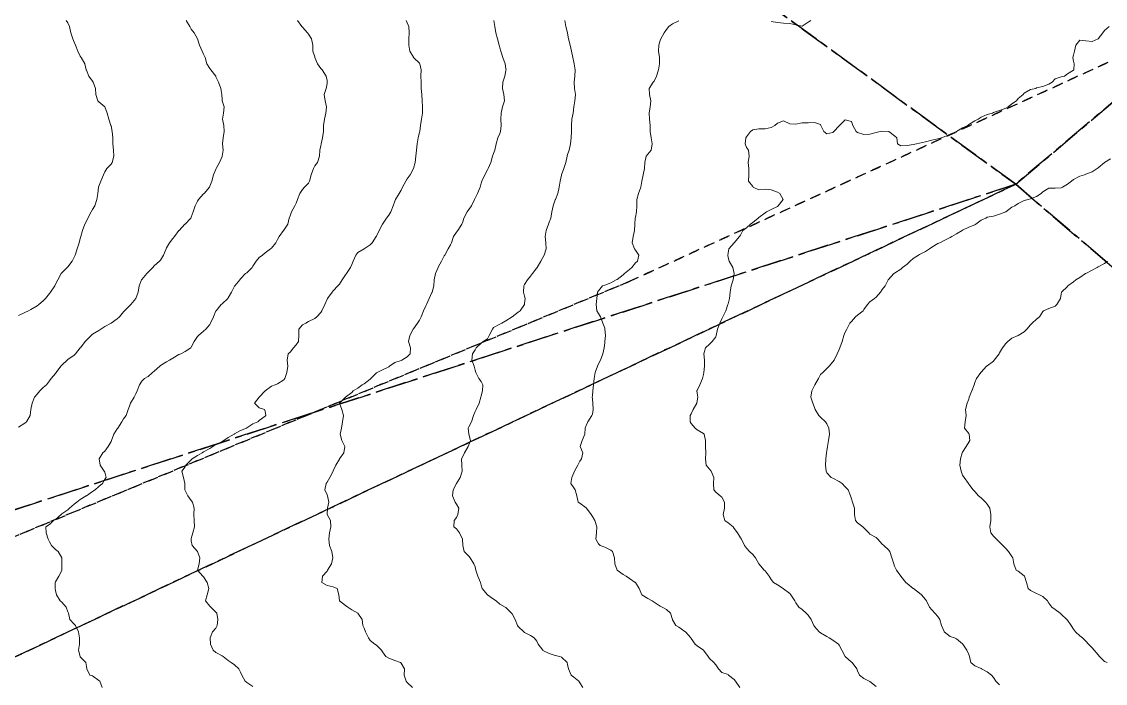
# Model space of a CAD drawing. Header units: centimetres. Extents: x 0 to 642158, y -847 to 649707.
# Drawn here: x 617572.5 to 617660.3, y 621318.1 to 621371.7 of the extents above; entities that cross this region are included whole.
import ezdxf

# ---------------------------------------------------------------- set-up
doc = ezdxf.new("R2010")
doc.units = ezdxf.units.CM
doc.header["$MEASUREMENT"] = 0
doc.linetypes.add('CENTERX2', pattern=[4, 2.5, -0.5, 0.5, -0.5])
doc.linetypes.add('JIS_02_0.7', pattern=[1.35, 0.75, -0.6])
doc.layers.add('SPW_parcellaire cadastral', color=7, linetype='CENTERX2', lineweight=25, true_color=0xff0542)
doc.layers.add('WAL_parcellaire agricole', color=7, linetype='JIS_02_0.7', lineweight=25)
doc.layers.add('WAL_topographie 0.5', color=253, linetype='Continuous', lineweight=20)

msp = doc.modelspace()

# ---------------------------------------------------------------- linework, layer by layer
at = {"layer": 'SPW_parcellaire cadastral'}
for points in [[(617671.264, 621373.869), (617653.06, 621358.485), (617454.636, 621502.88), (617429.077, 621521.494), (617439.517, 621537.504), (617531.346, 621473.099), (617536.473, 621469.607), (617572.364, 621444.35), (617578.348, 621439.835), (617601.291, 621423.317), (617615.532, 621413.339), (617638.572, 621396.229), (617671.264, 621373.869)], [(617400.462, 621418.735), (617391.02, 621426.366), (617388.172, 621428.262), (617374.762, 621437.189), (617369.563, 621440.651), (617364.802, 621443.929), (617359.718, 621447.446), (617352.634, 621452.361), (617348.8, 621455.044), (617345.183, 621457.594), (617341.383, 621460.26), (617337.216, 621463.193), (617349.494, 621472.884), (617407.131, 621518.652), (617415.374, 621525.368), (617420.293, 621521.959), (617423.462, 621519.763), (617426.503, 621517.656), (617429.077, 621521.494), (617454.636, 621502.88), (617653.06, 621358.485), (617541.325, 621322.196), (617400.462, 621418.735)], [(617671.264, 621373.869), (617686.905, 621385.935), (617807.259, 621275.414), (617805.988, 621273.734), (617791.53, 621254.629), (617784.555, 621246.521), (617738.728, 621285.375), (617709.084, 621310.513), (617653.06, 621358.485), (617671.264, 621373.869)], [(617541.325, 621322.196), (617653.06, 621358.485), (617500.634, 621286.546), (617480.305, 621276.783), (617455.289, 621264.671), (617450.637, 621277.924), (617448.942, 621281.775), (617493.171, 621301.183), (617490.982, 621306.173), (617503.194, 621309.834), (617541.325, 621322.196)], [(617523.535, 621233.548), (617500.634, 621286.546), (617653.06, 621358.485), (617709.084, 621310.513), (617523.535, 621233.548)]]:
    msp.add_lwpolyline(points, dxfattribs=at)
at = {"layer": 'WAL_parcellaire agricole'}
for points in [[(617672.807, 621373.966), (617621.685, 621350.585), (617481.818, 621292.611), (617467.695, 621283.943), (617462.445, 621283.067), (617459.945, 621280.192), (617452.696, 621276.191), (617454.02, 621281.341), (617490.567, 621301.945), (617465.062, 621346.192), (617437.564, 621329.939), (617424.066, 621321.687), (617416.064, 621335.186), (617430.563, 621342.188), (617426.062, 621350.687), (617423.146, 621349.103), (617385.805, 621409.599)], [(617452.696, 621276.191), (617459.945, 621280.192), (617462.445, 621283.067), (617467.695, 621283.943), (617481.818, 621292.611), (617621.685, 621350.585), (617672.807, 621373.966), (617679.506, 621377.967), (617686.805, 621384.967), (617708.807, 621366.47), (617770.147, 621309.644), (617747.482, 621299.308), (617700.152, 621274.137), (617499.666, 621168.614), (617489.608, 621165.186), (617452.696, 621276.191)]]:
    msp.add_lwpolyline(points, dxfattribs=at)
at = {"layer": 'WAL_topographie 0.5'}
for points in [[(617585.839, 621371.75), (617586.127, 621371.25), (617586.25, 621371.04), (617586.481, 621370.75), (617586.75, 621370.25), (617586.75, 621370.25), (617586.917, 621369.75), (617587.125, 621369.25), (617587.25, 621369.008), (617587.373, 621368.75), (617587.504, 621368.25), (617587.75, 621367.86), (617587.84, 621367.75), (617588.227, 621367.25), (617588.25, 621367.196), (617588.442, 621366.75), (617588.642, 621366.25), (617588.714, 621365.75), (617588.75, 621365.35), (617588.76, 621365.25), (617588.921, 621364.75), (617588.862, 621364.25), (617588.772, 621363.75), (617588.875, 621363.25), (617588.912, 621362.75), (617588.835, 621362.25), (617588.79, 621361.75), (617588.824, 621361.25), (617588.759, 621360.75), (617588.75, 621360.722), (617588.543, 621360.25), (617588.274, 621359.75), (617588.25, 621359.705), (617588.037, 621359.25), (617587.911, 621358.75), (617587.75, 621358.337), (617587.715, 621358.25), (617587.294, 621357.75), (617587.25, 621357.703), (617586.835, 621357.25), (617586.75, 621357.125), (617586.553, 621356.75), (617586.397, 621356.25), (617586.25, 621355.815), (617586.219, 621355.75), (617585.75, 621355.261), (617585.735, 621355.25), (617585.262, 621354.75), (617585.25, 621354.732), (617584.895, 621354.25), (617584.75, 621354.093), (617584.495, 621353.75), (617584.25, 621353.339), (617584.21, 621353.25), (617584, 621352.75), (617583.75, 621352.336), (617583.671, 621352.25), (617583.25, 621351.869), (617583.134, 621351.75), (617582.75, 621351.375), (617582.648, 621351.25), (617582.25, 621350.783), (617582.225, 621350.75), (617582.035, 621350.25), (617581.934, 621349.75), (617581.75, 621349.25), (617581.75, 621349.25), (617581.355, 621348.75), (617581.25, 621348.642), (617580.838, 621348.25), (617580.75, 621348.144), (617580.442, 621347.75), (617580.25, 621347.581), (617579.75, 621347.25), (617579.75, 621347.25), (617579.25, 621346.982), (617578.927, 621346.75), (617578.75, 621346.633), (617578.25, 621346.336), (617578.133, 621346.25), (617577.75, 621345.867), (617577.658, 621345.75), (617577.264, 621345.25), (617577.25, 621345.231), (617576.864, 621344.75), (617576.75, 621344.635), (617576.25, 621344.292), (617576.192, 621344.25), (617575.75, 621343.839), (617575.674, 621343.75), (617575.305, 621343.25), (617575.25, 621343.16), (617574.902, 621342.75), (617574.75, 621342.566), (617574.51, 621342.25), (617574.25, 621342.018), (617573.982, 621341.75), (617573.75, 621341.495), (617573.548, 621341.25), (617573.352, 621340.75), (617573.25, 621340.25), (617573.25, 621340.25), (617573.189, 621339.75), (617572.889, 621339.25), (617572.75, 621339.144), (617572.25, 621338.814)], [(617576.121, 621371.75), (617576.25, 621371.554), (617576.39, 621371.25), (617576.479, 621370.75), (617576.638, 621370.25), (617576.75, 621369.985), (617576.866, 621369.75), (617577.067, 621369.25), (617577.25, 621368.857), (617577.315, 621368.75), (617577.622, 621368.25), (617577.74, 621367.75), (617577.75, 621367.727), (617577.952, 621367.25), (617578.25, 621366.842), (617578.307, 621366.75), (617578.488, 621366.25), (617578.513, 621365.75), (617578.665, 621365.25), (617578.75, 621365.165), (617579.25, 621364.75), (617579.25, 621364.75), (617579.441, 621364.25), (617579.577, 621363.75), (617579.742, 621363.25), (617579.75, 621363.214), (617579.84, 621362.75), (617579.887, 621362.25), (617579.894, 621361.75), (617579.942, 621361.25), (617579.98, 621360.75), (617579.844, 621360.25), (617579.75, 621360.114), (617579.397, 621359.75), (617579.25, 621359.5), (617579.134, 621359.25), (617578.922, 621358.75), (617578.75, 621358.327), (617578.73, 621358.25), (617578.689, 621357.75), (617578.601, 621357.25), (617578.423, 621356.75), (617578.25, 621356.45), (617578.148, 621356.25), (617577.869, 621355.75), (617577.75, 621355.492), (617577.631, 621355.25), (617577.433, 621354.75), (617577.291, 621354.25), (617577.25, 621354.103), (617577.153, 621353.75), (617577, 621353.25), (617576.839, 621352.75), (617576.75, 621352.571), (617576.592, 621352.25), (617576.25, 621351.807), (617576.185, 621351.75), (617575.75, 621351.307), (617575.698, 621351.25), (617575.433, 621350.75), (617575.25, 621350.406), (617575.18, 621350.25), (617574.832, 621349.75), (617574.75, 621349.646), (617574.444, 621349.25), (617574.25, 621349.056), (617573.898, 621348.75), (617573.75, 621348.654), (617573.25, 621348.348), (617573.048, 621348.25), (617572.75, 621348.096), (617572.25, 621347.867)], [(617594.845, 621371.75), (617595.2, 621371.25), (617595.25, 621371.201), (617595.68, 621370.75), (617595.75, 621370.646), (617596, 621370.25), (617596.103, 621369.75), (617596.112, 621369.25), (617596.25, 621368.806), (617596.26, 621368.75), (617596.479, 621368.25), (617596.75, 621367.868), (617596.845, 621367.75), (617597.18, 621367.25), (617597.25, 621366.875), (617597.266, 621366.75), (617597.25, 621366.639), (617597.18, 621366.25), (617597.029, 621365.75), (617597.098, 621365.25), (617597.21, 621364.75), (617597.158, 621364.25), (617597.034, 621363.75), (617596.973, 621363.25), (617596.955, 621362.75), (617596.892, 621362.25), (617596.78, 621361.75), (617596.75, 621361.6), (617596.679, 621361.25), (617596.628, 621360.75), (617596.469, 621360.25), (617596.25, 621359.981), (617596.141, 621359.75), (617595.964, 621359.25), (617595.829, 621358.75), (617595.75, 621358.583), (617595.438, 621358.25), (617595.25, 621358.062), (617595.042, 621357.75), (617594.861, 621357.25), (617594.75, 621356.964), (617594.645, 621356.75), (617594.366, 621356.25), (617594.25, 621355.917), (617594.194, 621355.75), (617594.061, 621355.25), (617593.75, 621354.779), (617593.729, 621354.75), (617593.38, 621354.25), (617593.25, 621354.026), (617593.09, 621353.75), (617592.75, 621353.303), (617592.679, 621353.25), (617592.25, 621352.934), (617592.017, 621352.75), (617591.75, 621352.568), (617591.521, 621352.25), (617591.25, 621351.857), (617591.187, 621351.75), (617590.75, 621351.325), (617590.65, 621351.25), (617590.25, 621350.827), (617590.18, 621350.75), (617589.77, 621350.25), (617589.75, 621350.225), (617589.497, 621349.75), (617589.25, 621349.299), (617589.216, 621349.25), (617588.75, 621348.806), (617588.674, 621348.75), (617588.26, 621348.25), (617588.25, 621348.228), (617588.054, 621347.75), (617587.82, 621347.25), (617587.75, 621347.132), (617587.417, 621346.75), (617587.25, 621346.602), (617586.831, 621346.25), (617586.75, 621346.153), (617586.495, 621345.75), (617586.25, 621345.288), (617586.215, 621345.25), (617585.75, 621344.95), (617585.39, 621344.75), (617585.25, 621344.696), (617584.75, 621344.409), (617584.481, 621344.25), (617584.25, 621344.114), (617583.75, 621343.8), (617583.693, 621343.75), (617583.25, 621343.365), (617583.115, 621343.25), (617582.75, 621342.922), (617582.464, 621342.75), (617582.25, 621342.553), (617582.045, 621342.25), (617581.862, 621341.75), (617581.75, 621341.509), (617581.627, 621341.25), (617581.324, 621340.75), (617581.25, 621340.513), (617581.128, 621340.25), (617580.961, 621339.75), (617580.75, 621339.483), (617580.625, 621339.25), (617580.292, 621338.75), (617580.25, 621338.672), (617579.974, 621338.25), (617579.797, 621337.75), (617579.75, 621337.655), (617579.526, 621337.25), (617579.25, 621336.888), (617579.083, 621336.75), (617578.774, 621336.25), (617578.87, 621335.75), (617579.202, 621335.25), (617579.25, 621335.179), (617579.357, 621334.75), (617579.25, 621334.604), (617579.054, 621334.25), (617578.75, 621334.016), (617578.473, 621333.75), (617578.25, 621333.61), (617577.75, 621333.264), (617577.732, 621333.25), (617577.25, 621332.962), (617576.968, 621332.75), (617576.75, 621332.583), (617576.369, 621332.25), (617576.25, 621332.126), (617575.75, 621331.789), (617575.693, 621331.75), (617575.25, 621331.34), (617575.08, 621331.25), (617574.75, 621330.933), (617574.471, 621330.75), (617574.487, 621330.25), (617574.659, 621329.75), (617574.75, 621329.54), (617574.922, 621329.25), (617575.25, 621328.922), (617575.47, 621328.75), (617575.75, 621328.25), (617575.75, 621328.25), (617575.763, 621327.75), (617575.763, 621327.25), (617575.75, 621327.221), (617575.508, 621326.75), (617575.25, 621326.303), (617575.228, 621326.25), (617575.225, 621325.75), (617575.25, 621325.583), (617575.319, 621325.25), (617575.615, 621324.75), (617575.75, 621324.644), (617576.101, 621324.25), (617576.25, 621323.857), (617576.29, 621323.75), (617576.412, 621323.25), (617576.75, 621322.867), (617576.88, 621322.75), (617577.114, 621322.25), (617577.192, 621321.75), (617577.19, 621321.25), (617577.103, 621320.75), (617577.236, 621320.25), (617577.25, 621320.232), (617577.7, 621319.75), (617577.75, 621319.45), (617577.776, 621319.25), (617578.019, 621318.75), (617578.25, 621318.671), (617578.75, 621318.306), (617578.846, 621318.25), (617579.036, 621317.75)], [(617603.668, 621371.75), (617603.75, 621371.55), (617603.868, 621371.25), (617603.917, 621370.75), (617603.89, 621370.25), (617603.884, 621369.75), (617603.955, 621369.25), (617604.25, 621368.769), (617604.263, 621368.75), (617604.75, 621368.288), (617604.775, 621368.25), (617604.877, 621367.75), (617604.858, 621367.25), (617604.872, 621366.75), (617604.883, 621366.25), (617604.926, 621365.75), (617604.961, 621365.25), (617604.979, 621364.75), (617604.975, 621364.25), (617604.901, 621363.75), (617604.825, 621363.25), (617604.76, 621362.75), (617604.75, 621362.708), (617604.63, 621362.25), (617604.554, 621361.75), (617604.509, 621361.25), (617604.453, 621360.75), (617604.398, 621360.25), (617604.25, 621359.75), (617604.25, 621359.75), (617603.982, 621359.25), (617603.75, 621358.933), (617603.636, 621358.75), (617603.363, 621358.25), (617603.25, 621358.014), (617603.099, 621357.75), (617602.798, 621357.25), (617602.75, 621357.125), (617602.623, 621356.75), (617602.43, 621356.25), (617602.25, 621355.985), (617602.083, 621355.75), (617601.75, 621355.25), (617601.75, 621355.25), (617601.466, 621354.75), (617601.25, 621354.282), (617601.231, 621354.25), (617600.917, 621353.75), (617600.75, 621353.583), (617600.25, 621353.25), (617600.25, 621353.25), (617599.75, 621352.956), (617599.581, 621352.75), (617599.363, 621352.25), (617599.25, 621351.991), (617599.153, 621351.75), (617598.816, 621351.25), (617598.75, 621351.159), (617598.489, 621350.75), (617598.25, 621350.406), (617598.127, 621350.25), (617597.75, 621349.846), (617597.654, 621349.75), (617597.292, 621349.25), (617597.25, 621349.176), (617597.069, 621348.75), (617596.821, 621348.25), (617596.75, 621348.107), (617596.421, 621347.75), (617596.25, 621347.62), (617595.75, 621347.364), (617595.533, 621347.25), (617595.25, 621347.099), (617594.962, 621346.75), (617594.962, 621346.25), (617594.93, 621345.75), (617594.75, 621345.483), (617594.542, 621345.25), (617594.25, 621344.9), (617594.107, 621344.75), (617594.013, 621344.25), (617594.08, 621343.75), (617593.992, 621343.25), (617593.818, 621342.75), (617593.75, 621342.654), (617593.25, 621342.325), (617593.055, 621342.25), (617592.75, 621342.135), (617592.25, 621341.75), (617592.25, 621341.75), (617591.75, 621341.25), (617591.75, 621341.25), (617591.368, 621340.75), (617591.75, 621340.396), (617592.179, 621340.25), (617592.25, 621340.125), (617592.292, 621339.75), (617592.25, 621339.719), (617591.75, 621339.347), (617591.632, 621339.25), (617591.25, 621339.098), (617590.75, 621338.77), (617590.723, 621338.75), (617590.25, 621338.554), (617589.75, 621338.271), (617589.725, 621338.25), (617589.25, 621337.984), (617588.888, 621337.75), (617588.75, 621337.671), (617588.25, 621337.409), (617587.997, 621337.25), (617587.75, 621337.084), (617587.25, 621336.817), (617587.128, 621336.75), (617586.75, 621336.529), (617586.309, 621336.25), (617586.25, 621336.186), (617585.819, 621335.75), (617585.75, 621335.604), (617585.496, 621335.25), (617585.632, 621334.75), (617585.729, 621334.25), (617585.721, 621333.75), (617585.75, 621333.694), (617585.979, 621333.25), (617586.25, 621332.885), (617586.34, 621332.75), (617586.476, 621332.25), (617586.443, 621331.75), (617586.49, 621331.25), (617586.52, 621330.75), (617586.375, 621330.25), (617586.25, 621329.792), (617586.234, 621329.75), (617586.25, 621329.625), (617586.308, 621329.25), (617586.75, 621328.75), (617586.75, 621328.75), (617586.956, 621328.25), (617586.885, 621327.75), (617586.75, 621327.25), (617587.187, 621326.75), (617587.25, 621326.712), (617587.543, 621326.25), (617587.671, 621325.75), (617587.527, 621325.25), (617587.397, 621324.75), (617587.75, 621324.336), (617587.846, 621324.25), (617588.25, 621323.846), (617588.331, 621323.75), (617588.406, 621323.25), (617588.346, 621322.75), (617588.25, 621322.536), (617587.964, 621322.25), (617587.785, 621321.75), (617587.795, 621321.25), (617588.026, 621320.75), (617588.25, 621320.579), (617588.75, 621320.309), (617588.833, 621320.25), (617589.25, 621319.938), (617589.49, 621319.75), (617589.75, 621319.569), (617590.099, 621319.25), (617590.25, 621318.972), (617590.333, 621318.75), (617590.615, 621318.25), (617590.75, 621318.144), (617591.25, 621317.82)], [(617610.777, 621371.75), (617610.861, 621371.25), (617610.936, 621370.75), (617611.066, 621370.25), (617611.189, 621369.75), (617611.25, 621369.536), (617611.348, 621369.25), (617611.504, 621368.75), (617611.679, 621368.25), (617611.75, 621367.833), (617611.76, 621367.75), (617611.75, 621367.691), (617611.651, 621367.25), (617611.497, 621366.75), (617611.463, 621366.25), (617611.581, 621365.75), (617611.633, 621365.25), (617611.466, 621364.75), (617611.356, 621364.25), (617611.339, 621363.75), (617611.364, 621363.25), (617611.306, 621362.75), (617611.25, 621362.604), (617611.101, 621362.25), (617610.963, 621361.75), (617610.843, 621361.25), (617610.75, 621360.988), (617610.669, 621360.75), (617610.512, 621360.25), (617610.302, 621359.75), (617610.25, 621359.658), (617610.025, 621359.25), (617609.802, 621358.75), (617609.75, 621358.575), (617609.652, 621358.25), (617609.437, 621357.75), (617609.25, 621357.359), (617609.204, 621357.25), (617608.966, 621356.75), (617608.75, 621356.454), (617608.597, 621356.25), (617608.338, 621355.75), (617608.25, 621355.432), (617608.179, 621355.25), (617607.842, 621354.75), (617607.75, 621354.618), (617607.505, 621354.25), (617607.337, 621353.75), (617607.25, 621353.583), (617607.076, 621353.25), (617606.792, 621352.75), (617606.75, 621352.683), (617606.53, 621352.25), (617606.25, 621351.765), (617606.244, 621351.75), (617606.049, 621351.25), (617605.922, 621350.75), (617605.895, 621350.25), (617605.771, 621349.75), (617605.75, 621349.725), (617605.539, 621349.25), (617605.304, 621348.75), (617605.25, 621348.646), (617605.078, 621348.25), (617604.891, 621347.75), (617604.75, 621347.48), (617604.595, 621347.25), (617604.25, 621346.787), (617604.226, 621346.75), (617603.969, 621346.25), (617603.858, 621345.75), (617604.002, 621345.25), (617603.981, 621344.75), (617603.75, 621344.526), (617603.302, 621344.25), (617603.25, 621344.227), (617602.75, 621344.067), (617602.318, 621343.75), (617602.25, 621343.707), (617601.75, 621343.453), (617601.311, 621343.25), (617601.25, 621343.219), (617600.788, 621342.75), (617600.75, 621342.715), (617600.25, 621342.335), (617600.104, 621342.25), (617599.75, 621341.981), (617599.381, 621341.75), (617599.25, 621341.621), (617598.75, 621341.253), (617598.745, 621341.25), (617598.269, 621340.75), (617598.461, 621340.25), (617598.591, 621339.75), (617598.5, 621339.25), (617598.417, 621338.75), (617598.315, 621338.25), (617598.45, 621337.75), (617598.696, 621337.25), (617598.617, 621336.75), (617598.268, 621336.25), (617598.25, 621336.227), (617597.966, 621335.75), (617597.75, 621335.279), (617597.741, 621335.25), (617597.486, 621334.75), (617597.25, 621334.359), (617597.184, 621334.25), (617597.064, 621333.75), (617597.25, 621333.329), (617597.287, 621333.25), (617597.406, 621332.75), (617597.298, 621332.25), (617597.266, 621331.75), (617597.524, 621331.25), (617597.553, 621330.75), (617597.448, 621330.25), (617597.401, 621329.75), (617597.456, 621329.25), (617597.635, 621328.75), (617597.725, 621328.25), (617597.604, 621327.75), (617597.3, 621327.25), (617597.25, 621327.171), (617596.886, 621326.75), (617596.824, 621326.25), (617597.25, 621326), (617597.75, 621325.877), (617598.083, 621325.75), (617598.196, 621325.25), (617598.25, 621324.75), (617598.25, 621324.75), (617598.75, 621324.382), (617598.935, 621324.25), (617599.25, 621324.026), (617599.75, 621323.75), (617599.75, 621323.75), (617600.095, 621323.25), (617600.165, 621322.75), (617600.25, 621322.544), (617600.378, 621322.25), (617600.609, 621321.75), (617600.75, 621321.554), (617601.119, 621321.25), (617601.25, 621321.164), (617601.664, 621320.75), (617601.75, 621320.625), (617602.023, 621320.25), (617602.25, 621320.116), (617602.75, 621319.927), (617603.208, 621319.75), (617603.25, 621319.719), (617603.523, 621319.25), (617603.5, 621318.75), (617603.669, 621318.25), (617603.75, 621318.141), (617604.181, 621317.75)], [(617616.508, 621371.75), (617616.607, 621371.25), (617616.742, 621370.75), (617616.75, 621370.708), (617616.824, 621370.25), (617616.953, 621369.75), (617617.067, 621369.25), (617617.169, 621368.75), (617617.25, 621368.383), (617617.281, 621368.25), (617617.346, 621367.75), (617617.343, 621367.25), (617617.273, 621366.75), (617617.302, 621366.25), (617617.387, 621365.75), (617617.334, 621365.25), (617617.25, 621364.75), (617617.25, 621364.75), (617617.184, 621364.25), (617617.098, 621363.75), (617617.068, 621363.25), (617617.063, 621362.75), (617617.036, 621362.25), (617616.993, 621361.75), (617616.869, 621361.25), (617616.75, 621360.893), (617616.707, 621360.75), (617616.598, 621360.25), (617616.432, 621359.75), (617616.257, 621359.25), (617616.25, 621359.217), (617616.139, 621358.75), (617616.055, 621358.25), (617615.944, 621357.75), (617615.757, 621357.25), (617615.75, 621357.23), (617615.568, 621356.75), (617615.462, 621356.25), (617615.391, 621355.75), (617615.25, 621355.404), (617615.191, 621355.25), (617615.01, 621354.75), (617614.938, 621354.25), (617614.989, 621353.75), (617615.004, 621353.25), (617614.849, 621352.75), (617614.75, 621352.544), (617614.571, 621352.25), (617614.272, 621351.75), (617614.25, 621351.714), (617613.889, 621351.25), (617613.75, 621351.053), (617613.489, 621350.75), (617613.25, 621350.375), (617613.201, 621350.25), (617613.175, 621349.75), (617613.25, 621349.438), (617613.32, 621349.25), (617613.25, 621348.821), (617613.244, 621348.75), (617612.895, 621348.25), (617612.75, 621348.133), (617612.25, 621347.755), (617612.244, 621347.75), (617611.75, 621347.435), (617611.419, 621347.25), (617611.25, 621347.16), (617610.75, 621346.884), (617610.665, 621346.75), (617610.4, 621346.25), (617610.25, 621345.971), (617609.898, 621345.75), (617609.75, 621345.609), (617609.327, 621345.25), (617609.25, 621345.092), (617609.047, 621344.75), (617608.981, 621344.25), (617609.172, 621343.75), (617609.25, 621343.438), (617609.3, 621343.25), (617609.542, 621342.75), (617609.75, 621342.512), (617609.867, 621342.25), (617609.846, 621341.75), (617609.75, 621341.357), (617609.709, 621341.25), (617609.573, 621340.75), (617609.328, 621340.25), (617609.25, 621340.094), (617609.119, 621339.75), (617608.945, 621339.25), (617608.75, 621338.85), (617608.701, 621338.75), (617608.75, 621338.25), (617608.75, 621338.25), (617608.865, 621337.75), (617608.75, 621337.397), (617608.699, 621337.25), (617608.388, 621336.75), (617608.25, 621336.44), (617608.145, 621336.25), (617608.179, 621335.75), (617608.211, 621335.25), (617608.038, 621334.75), (617607.75, 621334.25), (617607.75, 621334.25), (617607.475, 621333.75), (617607.417, 621333.25), (617607.641, 621332.75), (617607.75, 621332.575), (617607.926, 621332.25), (617607.861, 621331.75), (617607.75, 621331.515), (617607.546, 621331.25), (617607.528, 621330.75), (617607.75, 621330.59), (617607.974, 621330.25), (617608.216, 621329.75), (617608.25, 621329.25), (617608.25, 621329.25), (617608.375, 621328.75), (617608.75, 621328.363), (617608.847, 621328.25), (617609.158, 621327.75), (617609.25, 621327.5), (617609.321, 621327.25), (617609.458, 621326.75), (617609.68, 621326.25), (617609.75, 621326.019), (617609.83, 621325.75), (617610.25, 621325.25), (617610.25, 621325.25), (617610.75, 621324.902), (617610.969, 621324.75), (617611.25, 621324.477), (617611.691, 621324.25), (617611.75, 621324.21), (617612.21, 621323.75), (617612.25, 621323.704), (617612.483, 621323.25), (617612.699, 621322.75), (617612.75, 621322.689), (617613.189, 621322.25), (617613.25, 621322.201), (617613.75, 621321.959), (617614.04, 621321.75), (617614.25, 621321.479), (617614.362, 621321.25), (617614.737, 621320.75), (617614.75, 621320.742), (617615.25, 621320.492), (617615.75, 621320.332), (617616.107, 621320.25), (617616.25, 621320.202), (617616.713, 621319.75), (617616.75, 621319.614), (617616.826, 621319.25), (617617.044, 621318.75), (617617.25, 621318.566), (617617.65, 621318.25), (617617.75, 621318.125), (617617.975, 621317.75)], [(617625.75, 621371.726), (617625.25, 621371.487), (617624.96, 621371.25), (617624.75, 621371.009), (617624.571, 621370.75), (617624.306, 621370.25), (617624.25, 621370.125), (617624.131, 621369.75), (617624.12, 621369.25), (617624.206, 621368.75), (617624.187, 621368.25), (617624.105, 621367.75), (617623.956, 621367.25), (617623.75, 621366.838), (617623.68, 621366.75), (617623.35, 621366.25), (617623.379, 621365.75), (617623.5, 621365.25), (617623.445, 621364.75), (617623.358, 621364.25), (617623.389, 621363.75), (617623.442, 621363.25), (617623.442, 621362.75), (617623.504, 621362.25), (617623.605, 621361.75), (617623.517, 621361.25), (617623.25, 621360.927), (617623.111, 621360.75), (617622.994, 621360.25), (617622.987, 621359.75), (617622.873, 621359.25), (617622.75, 621358.75), (617622.75, 621358.75), (617622.685, 621358.25), (617622.485, 621357.75), (617622.36, 621357.25), (617622.361, 621356.75), (617622.328, 621356.25), (617622.25, 621355.833), (617622.232, 621355.75), (617622.181, 621355.25), (617622.165, 621354.75), (617622.068, 621354.25), (617621.979, 621353.75), (617622.167, 621353.25), (617622.25, 621353.153), (617622.509, 621352.75), (617622.409, 621352.25), (617622.25, 621352.123), (617621.941, 621351.75), (617621.75, 621351.594), (617621.356, 621351.25), (617621.25, 621351.146), (617620.75, 621350.787), (617620.693, 621350.75), (617620.25, 621350.492), (617619.75, 621350.314), (617619.583, 621350.25), (617619.25, 621349.857), (617619.172, 621349.75), (617619.101, 621349.25), (617619.052, 621348.75), (617619.104, 621348.25), (617619.25, 621348.019), (617619.406, 621347.75), (617619.611, 621347.25), (617619.75, 621346.833), (617619.776, 621346.75), (617619.825, 621346.25), (617619.759, 621345.75), (617619.75, 621345.65), (617619.702, 621345.25), (617619.61, 621344.75), (617619.413, 621344.25), (617619.25, 621343.946), (617619.163, 621343.75), (617618.986, 621343.25), (617618.885, 621342.75), (617618.839, 621342.25), (617618.8, 621341.75), (617618.75, 621341.35), (617618.738, 621341.25), (617618.75, 621341.125), (617618.78, 621340.75), (617618.81, 621340.25), (617618.75, 621339.861), (617618.718, 621339.75), (617618.386, 621339.25), (617618.25, 621338.95), (617618.18, 621338.75), (617618.135, 621338.25), (617617.917, 621337.75), (617617.765, 621337.25), (617617.993, 621336.75), (617617.883, 621336.25), (617617.75, 621336.062), (617617.581, 621335.75), (617617.304, 621335.25), (617617.25, 621335.133), (617617.092, 621334.75), (617617.016, 621334.25), (617617.25, 621333.895), (617617.355, 621333.75), (617617.494, 621333.25), (617617.604, 621332.75), (617617.75, 621332.655), (617618.25, 621332.276), (617618.282, 621332.25), (617618.647, 621331.75), (617618.75, 621331.583), (617618.94, 621331.25), (617619.12, 621330.75), (617619.09, 621330.25), (617619.046, 621329.75), (617619.25, 621329.365), (617619.386, 621329.25), (617619.75, 621329.096), (617620.25, 621328.869), (617620.385, 621328.75), (617620.554, 621328.25), (617620.564, 621327.75), (617620.75, 621327.25), (617620.75, 621327.25), (617621.25, 621326.895), (617621.479, 621326.75), (617621.75, 621326.574), (617622.23, 621326.25), (617622.25, 621326.228), (617622.547, 621325.75), (617622.75, 621325.25), (617622.75, 621325.25), (617623.25, 621324.957), (617623.59, 621324.75), (617623.75, 621324.655), (617624.25, 621324.337), (617624.41, 621324.25), (617624.75, 621324.052), (617625.092, 621323.75), (617625.237, 621323.25), (617625.25, 621323.208), (617625.512, 621322.75), (617625.75, 621322.615), (617626.25, 621322.28), (617626.291, 621322.25), (617626.728, 621321.75), (617626.75, 621321.714), (617627.092, 621321.25), (617627.25, 621321.125), (617627.75, 621320.75), (617627.75, 621320.75), (617628.137, 621320.25), (617628.25, 621320.079), (617628.599, 621319.75), (617628.75, 621319.565), (617628.98, 621319.25), (617629.25, 621318.956), (617629.75, 621318.78), (617629.793, 621318.75), (617630.25, 621318.378), (617630.343, 621318.25), (617630.705, 621317.75)], [(617636.456, 621371.75), (617636.25, 621371.62), (617635.75, 621371.279), (617635.25, 621371.405), (617634.75, 621371.511), (617634.25, 621371.527), (617633.75, 621371.573), (617633.25, 621371.658)], [(617660.625, 621371.25), (617660.25, 621370.929), (617660.118, 621370.75), (617659.75, 621370.25), (617659.75, 621370.25), (617659.25, 621370.046), (617658.75, 621370.087), (617658.25, 621370.15), (617657.938, 621369.75), (617657.818, 621369.25), (617657.75, 621368.95), (617657.691, 621368.75), (617657.75, 621368.464), (617657.8, 621368.25), (617657.78, 621367.75), (617657.75, 621367.733), (617657.25, 621367.417), (617657, 621367.25), (617656.75, 621367.179), (617656.25, 621367.016), (617656.01, 621366.75), (617655.75, 621366.591), (617655.25, 621366.41), (617654.75, 621366.292), (617654.691, 621366.25), (617654.25, 621366.151), (617653.75, 621365.875), (617653.66, 621365.75), (617653.25, 621365.442), (617653.131, 621365.25), (617652.75, 621364.994), (617652.451, 621364.75), (617652.25, 621364.639), (617651.75, 621364.449), (617651.25, 621364.286), (617651.167, 621364.25), (617650.75, 621364.123), (617650.25, 621363.911), (617650.009, 621363.75), (617649.75, 621363.614), (617649.25, 621363.315), (617649.167, 621363.25), (617648.75, 621363.048), (617648.25, 621362.75), (617648.25, 621362.75), (617647.75, 621362.532), (617647.25, 621362.335), (617647.023, 621362.25), (617646.75, 621362.164), (617646.25, 621362.047), (617645.75, 621361.924), (617645.25, 621361.807), (617645.025, 621361.75), (617644.75, 621361.71), (617644.25, 621361.632), (617643.75, 621361.59), (617643.491, 621361.75), (617643.417, 621362.25), (617643.25, 621362.417), (617642.774, 621362.75), (617642.75, 621362.758), (617642.25, 621362.797), (617642.075, 621362.75), (617641.75, 621362.668), (617641.25, 621362.55), (617640.75, 621362.511), (617640.25, 621362.674), (617640.132, 621362.75), (617639.857, 621363.25), (617639.75, 621363.572), (617639.25, 621363.69), (617638.772, 621363.25), (617638.75, 621363.231), (617638.331, 621362.75), (617638.25, 621362.669), (617637.75, 621362.565), (617637.512, 621362.75), (617637.278, 621363.25), (617637.25, 621363.333), (617636.75, 621363.474), (617636.25, 621363.466), (617635.75, 621363.464), (617635.25, 621363.363), (617634.75, 621363.375), (617634.25, 621363.617), (617633.75, 621363.438), (617633.536, 621363.25), (617633.25, 621363.09), (617632.75, 621362.968), (617632.25, 621362.967), (617631.75, 621362.889), (617631.578, 621362.75), (617631.25, 621362.337), (617631.201, 621362.25), (617631.137, 621361.75), (617631.25, 621361.458), (617631.406, 621361.25), (617631.446, 621360.75), (617631.383, 621360.25), (617631.43, 621359.75), (617631.426, 621359.25), (617631.393, 621358.75), (617631.75, 621358.296), (617631.786, 621358.25), (617632.25, 621358.026), (617632.75, 621358.101), (617633.25, 621358.028), (617633.75, 621357.84), (617633.933, 621357.75), (617634.22, 621357.25), (617633.815, 621356.75), (617633.75, 621356.697), (617633.25, 621356.443), (617632.868, 621356.25), (617632.75, 621356.184), (617632.25, 621355.804), (617632.187, 621355.75), (617631.75, 621355.377), (617631.579, 621355.25), (617631.25, 621354.963), (617630.942, 621354.75), (617630.75, 621354.353), (617630.669, 621354.25), (617630.25, 621353.75), (617630.25, 621353.75), (617629.817, 621353.25), (617629.75, 621352.917), (617629.717, 621352.75), (617629.75, 621352.55), (617629.829, 621352.25), (617630.125, 621351.75), (617630.234, 621351.25), (617630.159, 621350.75), (617630, 621350.25), (617629.921, 621349.75), (617629.855, 621349.25), (617629.75, 621348.8), (617629.74, 621348.75), (617629.57, 621348.25), (617629.321, 621347.75), (617629.25, 621347.6), (617629.075, 621347.25), (617628.902, 621346.75), (617628.792, 621346.25), (617628.75, 621346.146), (617628.471, 621345.75), (617628.25, 621345.536), (617627.927, 621345.25), (617627.778, 621344.75), (617627.837, 621344.25), (617627.852, 621343.75), (617627.794, 621343.25), (617627.75, 621343.071), (617627.677, 621342.75), (617627.474, 621342.25), (617627.25, 621341.792), (617627.227, 621341.75), (617627.25, 621341.583), (617627.309, 621341.25), (617627.25, 621340.964), (617627.218, 621340.75), (617626.92, 621340.25), (617626.75, 621339.904), (617626.668, 621339.75), (617626.673, 621339.25), (617626.75, 621339.119), (617627.09, 621338.75), (617627.25, 621338.59), (617627.75, 621338.306), (617627.808, 621338.25), (617627.924, 621337.75), (617627.93, 621337.25), (617627.943, 621336.75), (617627.913, 621336.25), (617627.966, 621335.75), (617628.25, 621335.411), (617628.375, 621335.25), (617628.599, 621334.75), (617628.569, 621334.25), (617628.6, 621333.75), (617628.75, 621333.554), (617629.118, 621333.25), (617629.25, 621333.146), (617629.456, 621332.75), (617629.472, 621332.25), (617629.352, 621331.75), (617629.479, 621331.25), (617629.75, 621331.077), (617630.15, 621330.75), (617630.25, 621330.6), (617630.519, 621330.25), (617630.75, 621329.859), (617630.826, 621329.75), (617631.088, 621329.25), (617631.25, 621329.028), (617631.477, 621328.75), (617631.75, 621328.507), (617631.976, 621328.25), (617632.25, 621327.75), (617632.25, 621327.75), (617632.684, 621327.25), (617632.75, 621327.174), (617633.083, 621326.75), (617633.25, 621326.491), (617633.436, 621326.25), (617633.75, 621326.042), (617634.206, 621325.75), (617634.25, 621325.719), (617634.75, 621325.34), (617634.844, 621325.25), (617635.17, 621324.75), (617635.25, 621324.591), (617635.492, 621324.25), (617635.75, 621324.045), (617636.079, 621323.75), (617636.25, 621323.596), (617636.491, 621323.25), (617636.708, 621322.75), (617636.75, 621322.679), (617637.125, 621322.25), (617637.25, 621322.165), (617637.75, 621321.858), (617637.933, 621321.75), (617638.25, 621321.571), (617638.686, 621321.25), (617638.75, 621321.154), (617638.969, 621320.75), (617639.239, 621320.25), (617639.25, 621320.239), (617639.75, 621319.793), (617639.8, 621319.75), (617640.189, 621319.25), (617640.25, 621319.091), (617640.394, 621318.75), (617640.75, 621318.461), (617641.185, 621318.25), (617641.25, 621318.22), (617641.75, 621317.825)], [(617660.75, 621360.541), (617660.25, 621360.25), (617660.25, 621360.25), (617659.75, 621359.821), (617659.667, 621359.75), (617659.25, 621359.495), (617658.75, 621359.306), (617658.632, 621359.25), (617658.25, 621359.13), (617657.75, 621358.865), (617657.583, 621358.75), (617657.25, 621358.489), (617656.857, 621358.25), (617656.75, 621358.203), (617656.25, 621358.173), (617655.75, 621358.179), (617655.25, 621357.871), (617655.125, 621357.75), (617654.75, 621357.506), (617654.25, 621357.306), (617654.068, 621357.25), (617653.75, 621357.167), (617653.25, 621356.927), (617653, 621356.75), (617652.75, 621356.625), (617652.265, 621356.25), (617652.25, 621356.243), (617651.75, 621356.061), (617651.25, 621355.912), (617650.75, 621355.811), (617650.639, 621355.75), (617650.25, 621355.587), (617649.824, 621355.25), (617649.75, 621355.207), (617649.25, 621355), (617648.75, 621354.764), (617648.732, 621354.75), (617648.25, 621354.48), (617647.879, 621354.25), (617647.75, 621354.183), (617647.25, 621353.923), (617646.904, 621353.75), (617646.75, 621353.677), (617646.25, 621353.391), (617646.079, 621353.25), (617645.75, 621353.031), (617645.25, 621352.792), (617645.17, 621352.75), (617644.75, 621352.474), (617644.5, 621352.25), (617644.25, 621352.02), (617643.893, 621351.75), (617643.75, 621351.625), (617643.25, 621351.292), (617643.196, 621351.25), (617642.75, 621350.769), (617642.735, 621350.75), (617642.485, 621350.25), (617642.25, 621349.954), (617642.101, 621349.75), (617641.75, 621349.356), (617641.604, 621349.25), (617641.25, 621348.957), (617641.043, 621348.75), (617640.75, 621348.345), (617640.694, 621348.25), (617640.25, 621347.886), (617640.083, 621347.75), (617639.75, 621347.375), (617639.629, 621347.25), (617639.363, 621346.75), (617639.25, 621346.5), (617639.137, 621346.25), (617639.006, 621345.75), (617638.802, 621345.25), (617638.75, 621345.118), (617638.591, 621344.75), (617638.355, 621344.25), (617638.25, 621344.107), (617637.947, 621343.75), (617637.75, 621343.564), (617637.417, 621343.25), (617637.25, 621343.078), (617637.066, 621342.75), (617636.776, 621342.25), (617636.75, 621342.198), (617636.533, 621341.75), (617636.452, 621341.25), (617636.628, 621340.75), (617636.75, 621340.404), (617636.804, 621340.25), (617637.096, 621339.75), (617637.25, 621339.621), (617637.633, 621339.25), (617637.75, 621339.075), (617637.905, 621338.75), (617637.966, 621338.25), (617637.899, 621337.75), (617637.797, 621337.25), (617637.75, 621336.893), (617637.728, 621336.75), (617637.663, 621336.25), (617637.638, 621335.75), (617637.696, 621335.25), (617637.75, 621335.131), (617638.113, 621334.75), (617638.25, 621334.691), (617638.75, 621334.417), (617638.987, 621334.25), (617639.25, 621334), (617639.488, 621333.75), (617639.675, 621333.25), (617639.75, 621333.016), (617639.833, 621332.75), (617639.983, 621332.25), (617640.005, 621331.75), (617640.087, 621331.25), (617640.25, 621331.066), (617640.664, 621330.75), (617640.75, 621330.667), (617641.153, 621330.25), (617641.25, 621330.156), (617641.75, 621329.891), (617641.895, 621329.75), (617642.25, 621329.357), (617642.365, 621329.25), (617642.75, 621328.893), (617642.853, 621328.75), (617643.031, 621328.25), (617643.18, 621327.75), (617643.25, 621327.573), (617643.399, 621327.25), (617643.75, 621326.75), (617643.75, 621326.75), (617644.142, 621326.25), (617644.25, 621326.155), (617644.75, 621325.761), (617644.764, 621325.75), (617645.25, 621325.388), (617645.417, 621325.25), (617645.75, 621324.856), (617645.838, 621324.75), (617646.071, 621324.25), (617646.25, 621324.038), (617646.5, 621323.75), (617646.75, 621323.486), (617646.913, 621323.25), (617647.05, 621322.75), (617647.25, 621322.286), (617647.27, 621322.25), (617647.75, 621321.875), (617648.098, 621321.75), (617648.25, 621321.679), (617648.75, 621321.284), (617648.779, 621321.25), (617649.099, 621320.75), (617649.25, 621320.402), (617649.309, 621320.25), (617649.432, 621319.75), (617649.75, 621319.5), (617650.25, 621319.267), (617650.288, 621319.25), (617650.75, 621319.015), (617651.088, 621318.75), (617651.25, 621318.553), (617651.454, 621318.25), (617651.75, 621317.948)], [(617660.493, 621352.25), (617660.25, 621352.083), (617659.75, 621351.79), (617659.669, 621351.75), (617659.25, 621351.53), (617658.75, 621351.273), (617658.712, 621351.25), (617658.25, 621350.934), (617657.922, 621350.75), (617657.75, 621350.597), (617657.287, 621350.25), (617657.25, 621350.202), (617656.775, 621349.75), (617656.75, 621349.583), (617656.691, 621349.25), (617656.382, 621348.75), (617656.25, 621348.611), (617655.75, 621348.438), (617655.321, 621348.25), (617655.25, 621348.188), (617655, 621347.75), (617654.75, 621347.556), (617654.406, 621347.25), (617654.25, 621347.111), (617653.954, 621346.75), (617653.75, 621346.536), (617653.25, 621346.25), (617653.25, 621346.25), (617652.75, 621346.019), (617652.417, 621345.75), (617652.25, 621345.604), (617651.992, 621345.25), (617651.75, 621344.85), (617651.706, 621344.75), (617651.321, 621344.25), (617651.25, 621344.169), (617650.75, 621343.798), (617650.699, 621343.75), (617650.25, 621343.264), (617650.238, 621343.25), (617649.895, 621342.75), (617649.75, 621342.429), (617649.684, 621342.25), (617649.494, 621341.75), (617649.297, 621341.25), (617649.25, 621341.096), (617649.118, 621340.75), (617649, 621340.25), (617649.042, 621339.75), (617648.972, 621339.25), (617648.896, 621338.75), (617649.25, 621338.303), (617649.282, 621338.25), (617649.335, 621337.75), (617649.25, 621337.595), (617649.033, 621337.25), (617648.75, 621336.786), (617648.731, 621336.75), (617648.574, 621336.25), (617648.544, 621335.75), (617648.652, 621335.25), (617648.75, 621334.945), (617648.885, 621334.75), (617649.221, 621334.25), (617649.25, 621334.206), (617649.625, 621333.75), (617649.75, 621333.604), (617650.054, 621333.25), (617650.25, 621333.097), (617650.618, 621332.75), (617650.75, 621332.583), (617650.95, 621332.25), (617651.052, 621331.75), (617651.033, 621331.25), (617650.959, 621330.75), (617651.05, 621330.25), (617651.25, 621329.98), (617651.493, 621329.75), (617651.75, 621329.507), (617652.021, 621329.25), (617652.25, 621329.007), (617652.468, 621328.75), (617652.75, 621328.357), (617652.838, 621328.25), (617652.907, 621327.75), (617653.104, 621327.25), (617653.25, 621327.172), (617653.75, 621326.79), (617653.778, 621326.75), (617653.93, 621326.25), (617654.066, 621325.75), (617654.25, 621325.589), (617654.75, 621325.344), (617654.99, 621325.25), (617655.25, 621325.102), (617655.647, 621324.75), (617655.75, 621324.559), (617655.991, 621324.25), (617656.25, 621324.061), (617656.661, 621323.75), (617656.75, 621323.687), (617657.199, 621323.25), (617657.25, 621323.193), (617657.56, 621322.75), (617657.75, 621322.453), (617657.898, 621322.25), (617658.25, 621321.92), (617658.485, 621321.75), (617658.75, 621321.5), (617658.959, 621321.25), (617659.25, 621320.938), (617659.429, 621320.75), (617659.75, 621320.375), (617659.848, 621320.25), (617660.25, 621319.856), (617660.459, 621319.75)]]:
    msp.add_lwpolyline(points, dxfattribs=at)

doc.saveas('drawing.dxf')
